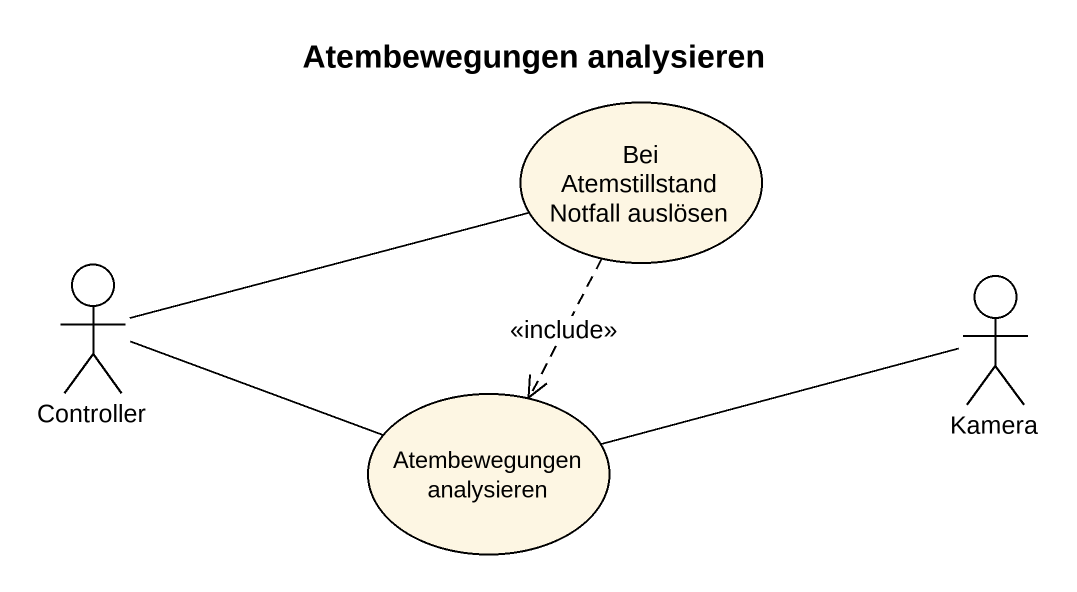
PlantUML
@startuml
title Atembewegungen analysieren
usecase "Bei Atemstillstand Notfall auslösen" as Bei_Atemstillstand_Notfall
actor Controller
actor Kamera
usecase "Atembewegungen analysieren" as Atembewegungen_analysieren
Bei_Atemstillstand_Notfall ..> Atembewegungen_analysieren : <<include>>
Controller -right- Bei_Atemstillstand_Notfall
Controller -right- Atembewegungen_analysieren
Kamera -left- Atembewegungen_analysieren
@enduml
